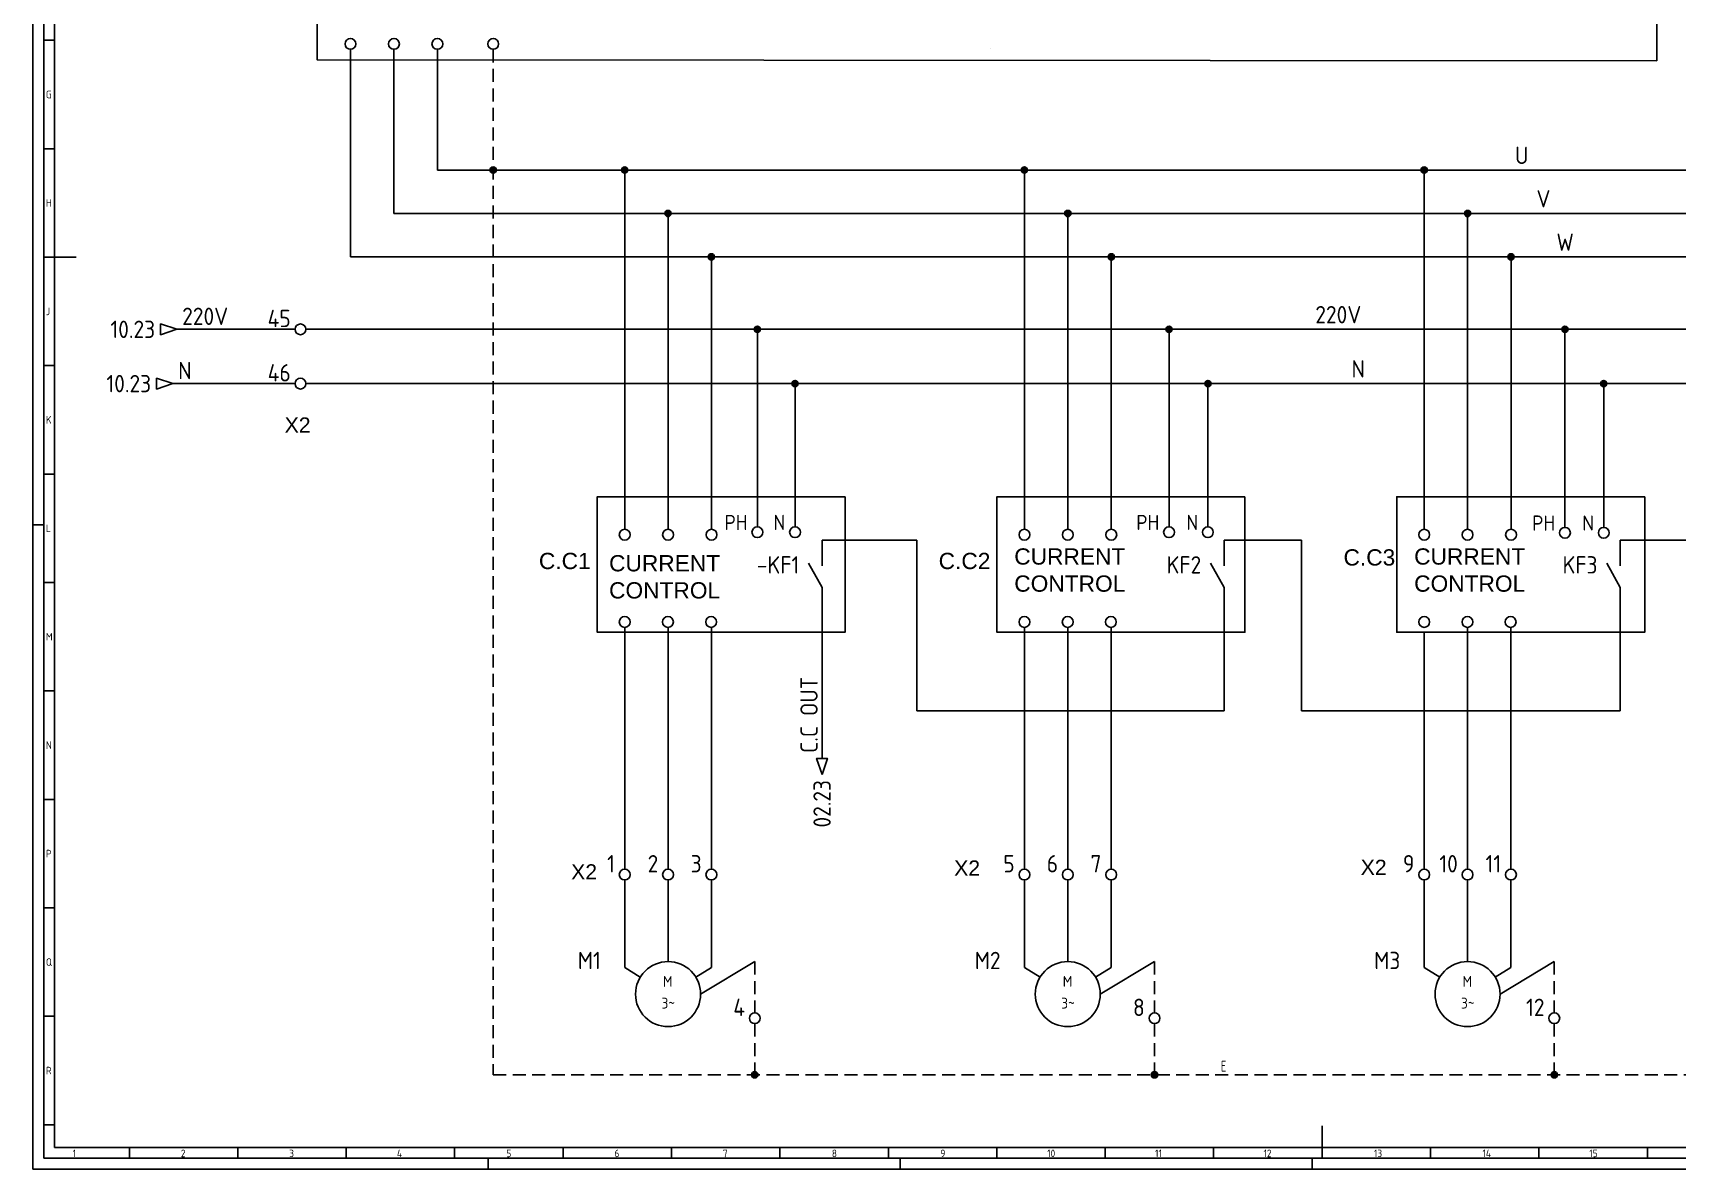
# Model space of a CAD drawing. Header units: millimetres. Extents: x 0 to 1189, y 5 to 846.
# Drawn here: x 0 to 758, y 5 to 529 of the extents above; entities that cross this region are included whole.
import ezdxf
from ezdxf.enums import TextEntityAlignment as Align

# ---------------------------------------------------------------- set-up
doc = ezdxf.new("R2010")
doc.units = ezdxf.units.MM
doc.header["$LTSCALE"] = 12
doc.linetypes.add('DASHED', pattern=[0.75, 0.5, -0.25])
for name, color, linetype in [('035', 5, 'Continuous'), ('07', 7, 'Continuous'), ('MISC', 2, 'Continuous'), ('RED_2.5mm^2', 1, 'Continuous'), ('SYMS', 7, 'Continuous'), ('TAGS', 51, 'Continuous'), ('WIREFIXED', 130, 'Continuous'), ('WIRENO', 70, 'Continuous'), ('WIREREF', 61, 'Continuous'), ('WIREREF_DEST', 61, 'Continuous'), ('XREF', 7, 'Continuous')]:
    doc.layers.add(name, color=color, linetype=linetype)
doc.styles.add('ISO Proportional', font='isocp.shx')
doc.styles.add('WD_IEC', font='isocp2.shx', dxfattribs={"width": 0.9, "height": 4})

# ---------------------------------------------------------------- blocks, each defined once
blk = doc.blocks.new('IEC_border_a0')
at = {"layer": '035', "color": 0}
for p, q in [((0, 841), (0, 0)), ((10, 520.5), (5, 520.5)), ((10, 470.5), (5.02, 470.5)), ((10, 420.5), (5.02, 420.5)), ((10, 370.5), (5.02, 370.5)), ((10, 320.5), (5.02, 320.5)), ((0, 297), (5, 297)), ((10.02, 270.46), (5.03, 270.46)), ((10.02, 220.46), (5.03, 220.46)), ((10.02, 170.46), (5.03, 170.46)), ((10.02, 120.46), (5.03, 120.46)), ((10.02, 70.46), (5.03, 70.46)), ((10.03, 20.42), (5.05, 20.42)), ((44.5, 10), (44.5, 5)), ((94.5, 10), (94.5, 5)), ((144.5, 10), (144.5, 5)), ((194.5, 10), (194.5, 5)), ((244.5, 10), (244.5, 5)), ((294.5, 10), (294.5, 5)), ((344.5, 10), (344.5, 5)), ((394.5, 10), (394.5, 5)), ((444.5, 10), (444.5, 5)), ((494.5, 10), (494.5, 5)), ((544.5, 10), (544.5, 5)), ((594.5, 10), (594.5, 5)), ((644.5, 10), (644.5, 5)), ((694.5, 10), (694.5, 5)), ((744.5, 10), (744.5, 5)), ((744.5, 10), (744.5, 5)), ((0, 0), (1189, 0)), ((210, 0), (210, 5)), ((400, 0), (400, 5)), ((590, 0), (590, 5))]:
    blk.add_line(p, q, dxfattribs=at)
blk.add_lwpolyline([(10, 10), (1179, 10), (1179, 831), (10, 831)], close=True, dxfattribs=at)
at = {"layer": '07', "color": 0}
for p, q in [((10, 420.5), (20, 420.5)), ((594.5, 20), (594.5, 10))]:
    blk.add_line(p, q, dxfattribs=at)
blk.add_lwpolyline([(5, 5), (1184, 5), (1184, 836), (5, 836)], close=True, dxfattribs=at)
at = {"layer": '035', "color": 0, "style": 'ISO Proportional'}
for s, p in [('G', (6.02, 493.75)), ('H', (6.02, 443.75)), ('J', (6.02, 393.75)), ('K', (6.02, 343.75)), ('L', (6.03, 293.72)), ('M', (6.03, 243.72)), ('N', (6.03, 193.72)), ('P', (6.03, 143.72)), ('Q', (6.03, 93.72)), ('R', (6.05, 43.68)), ('1', (18.31, 5.5)), ('2', (68.23, 5.5)), ('3', (118.18, 5.5)), ('4', (167.88, 5.5)), ('5', (218.34, 5.5)), ('6', (268.19, 5.5)), ('7', (318.17, 5.5)), ('8', (368.42, 5.5)), ('9', (418.46, 5.5)), ('10', (467.72, 5.5)), ('11', (517.49, 5.5)), ('12', (567.49, 5.5)), ('13', (618.42, 5.5)), ('14', (668.46, 5.5)), ('15', (717.72, 5.5))]:
    blk.add_text(s, height=3.5, dxfattribs=at).set_placement(p)
blk = doc.blocks.new('VT0_02')
blk.add_circle((0, 0), 1.25)
at = {"style": 'WD_IEC'}
blk.add_attdef('TAG1', text='', height=2.5, dxfattribs=at).set_placement((-0.5, 1.75), align=Align.RIGHT)
at = {"style": 'WD_IEC', "flags": 1}
for tag, p in [('X4TERM01', (-1.25, 0)), ('X2TERM01', (0, 1.25)), ('X1TERM01', (1.25, 0)), ('X8TERM01', (0, -1.25))]:
    blk.add_attdef(tag, p, '', height=0.32, dxfattribs=at)
blk = doc.blocks.new('VMO14')
blk.add_line((20, 7.5), (7.5, 0))
blk.add_circle((0, 0), 7.5)
at = {"style": 'WD_IEC'}
for tag, p in [('INST', (-15.5, 12.75)), ('LOC', (-15.5, 9.25)), ('TAG1', (-15.5, 5.75)), ('DESC1', (-15.5, 1.5)), ('DESC2', (-15.5, -2)), ('DESC3', (-15.5, -5.5)), ('RATING1', (-15.5, -9)), ('RATING2', (-15.5, -12.5)), ('RATING3', (-15.5, -16))]:
    blk.add_attdef(tag, text='', height=2.5, dxfattribs=at).set_placement(p, align=Align.RIGHT)
blk.add_attdef('TERM02', (-0.81, 7.4), '', height=2, rotation=90, dxfattribs=at)
at = {"style": 'WD_IEC', "flags": 1}
for tag, p, height in [('X2TERM02', (0, 7.5), 0.32), ('X2TERM04', (20, 7.5), 0.32), ('MFG', (22.75, 9), 1.5), ('CAT', (22.75, 6.5), 1.5), ('X0TERM01', (-6.4, 3.9), 0.32), ('X0TERM03', (6.4, 3.9), 0.32), ('X4LINK', (-7.5, 0), 0.32), ('X1LINK', (7.5, 0), 0.32), ('ASSYCODE', (1, -9), 1), ('FAMILY', (1, -10.5), 1), ('CATDESC', (1, -12), 1)]:
    blk.add_attdef(tag, p, '', height=height, dxfattribs=at)
at = {"style": 'WD_IEC'}
for tag, p in [('TERM04', (19, 10)), ('TERM01', (-7.47, 4.61)), ('TERM03', (9.66, 4.61))]:
    blk.add_attdef(tag, text='', height=2, rotation=90, dxfattribs=at).set_placement(p, align=Align.RIGHT)
for tag, p in [('M', (-0.06, 1.67)), ('3~', (0.05, -3.33))]:
    blk.add_attdef(tag, text='', height=2.5, dxfattribs=at).set_placement(p, align=Align.CENTER)
at = {"lineweight": 15, "style": 'WD_IEC'}
blk.add_attdef('XREF', text='', height=2.5, dxfattribs=at).set_placement((-15.5, -19.5), align=Align.RIGHT)
blk = doc.blocks.new('WDDOT')
for radius in [0.72, 0.449, 0.223]:
    blk.add_circle((0, 0), radius)
blk = doc.blocks.new('WD_WNH')
at = {"linetype": 'Continuous', "style": 'WD_IEC', "width": 0.8}
blk.add_attdef('WIRENO', text='', height=2.5, dxfattribs=at).set_placement((0, 0.75), align=Align.CENTER)
at = {"style": 'WD_IEC', "flags": 1}
for tag, p in [('W08USER', (0, 0.375)), ('W04USER', (0, 0.875)), ('W05USER', (0, 0.75)), ('W09USER', (0, 0.25)), ('W03USER', (0, 1)), ('W06USER', (0, 0.625)), ('W07USER', (0, 0.5)), ('W02USER', (0, 1.125)), ('W01USER', (0, 1.25)), ('W10USER', (0, 0.125))]:
    blk.add_attdef(tag, text='', height=0.08, dxfattribs=at).set_placement(p, align=Align.CENTER)
blk = doc.blocks.new('HA1S4')
blk.add_lwpolyline([(0, -3.75), (-1.25, 0), (1.25, 0)], close=True)
at = {"style": 'WD_IEC', "flags": 8}
blk.add_attdef('WIRENO', (-1, 1.25), '', height=2.5, rotation=90, dxfattribs=at)
at = {"style": 'WD_IEC'}
blk.add_attdef('DESC1', text='', height=2.5, rotation=90, dxfattribs=at).set_placement((1, 1.25), align=Align.TOP_LEFT)
at = {"style": 'WD_IEC', "flags": 1}
blk.add_attdef('X2TERM01', (0, 0), '', height=0.32, dxfattribs=at)
blk.add_attdef('SIGCODE', text='', height=1, dxfattribs=at).set_placement((-2.5, -3.2), align=Align.RIGHT)
at = {"style": 'WD_IEC'}
blk.add_attdef('XREF', text='', height=2.5, rotation=90, dxfattribs=at).set_placement((0, -5), align=Align.MIDDLE_RIGHT)
blk = doc.blocks.new('VT0002')
blk.add_circle((0, 0), 1.25)
at = {"style": 'WD_IEC', "flags": 1}
for tag, p, height in [('ASSYCODE', (2.75, 10.75), 1), ('CATDESC', (2.75, 9.25), 1), ('MFG', (2.75, 7.25), 1.5), ('CAT', (2.75, 4.75), 1.5), ('X4PIN01', (-1.25, 1), 0.25), ('X4TERM01', (-1.25, 0), 0.25), ('X4TERMDESC01', (-1.25, 0.5), 0.4), ('STRIPSEQ', (0, 0), 0.025), ('X2PIN01', (0, 2.25), 0.25), ('X2TERM01', (0, 1.25), 0.25), ('X8PIN01', (0, -0.25), 0.25), ('X2TERMDESC01', (0, 1.75), 0.4), ('X1PIN01', (1.25, 1), 0.25), ('X1TERM01', (1.25, 0), 0.25), ('X1TERMDESC01', (1.25, 0.5), 0.4), ('LINKTERM', (0, -0.04), 0.025), ('X8TERM01', (0, -1.25), 0.25), ('X8TERMDESC01', (0, -0.75), 0.4)]:
    blk.add_attdef(tag, p, '', height=height, dxfattribs=at)
at = {"style": 'WD_IEC'}
for tag, p in [('INST', (-2.25, 6.5)), ('LOC', (-2.25, 3.5)), ('DESC1', (-2.25, -6.25)), ('DESC2', (-2.25, -9.25)), ('DESC3', (-2.25, -12.25))]:
    blk.add_attdef(tag, text='', height=2.5, dxfattribs=at).set_placement(p, align=Align.RIGHT)
at = {"style": 'WD_IEC', "flags": 8}
for tag, height, p in [('TAGSTRIP', 2.5, (-2.25, 0.5)), ('TERM01', 2, (-2.25, -3.25))]:
    blk.add_attdef(tag, text='', height=height, dxfattribs=at).set_placement(p, align=Align.RIGHT)
blk = doc.blocks.new('VCR21')
for p, q in [((0, 7.5), (0, 2.5)), ((0, -2.5), (-3.12, 3.12)), ((0, -2.5), (0, -7.5))]:
    blk.add_line(p, q)
at = {"style": 'WD_IEC'}
for tag, p in [('INST', (-5.25, 6.75)), ('LOC', (-5.25, 3.75)), ('TAG2', (-5.25, 0.75)), ('XREF', (-5.25, -3.75)), ('DESC2', (-5.25, -9.75)), ('DESC1', (-5.25, -6.75)), ('DESC3', (-5.25, -12.75))]:
    blk.add_attdef(tag, text='', height=2.5, dxfattribs=at).set_placement(p, align=Align.RIGHT)
at = {"style": 'WD_IEC', "flags": 1}
for tag, p, height in [('X2TERM01', (0, 7.5), 0.32), ('X4LINK', (-2.75, 0), 0.32), ('X1LINK', (-0.5, 0), 0.32), ('CONTACT', (4, -3.5), 1), ('COMMON', (5.25, -4.75), 1), ('X8TERM02', (0, -7.5), 0.32), ('FAMILY', (4, -5), 1)]:
    blk.add_attdef(tag, p, '', height=height, dxfattribs=at)
at = {"style": 'WD_IEC'}
blk.add_attdef('TERM01', text='', height=2, rotation=90, dxfattribs=at).set_placement((-1, 7.5), align=Align.RIGHT)
blk.add_attdef('TERM02', (-1, -7.5), '', height=2, rotation=90, dxfattribs=at)
blk = doc.blocks.new('HA1D3')
blk.add_lwpolyline([(0, 0), (-3.75, -1.25), (-3.75, 1.25)], close=True)
at = {"style": 'WD_IEC'}
blk.add_attdef('XREF', text='', height=2.5, dxfattribs=at).set_placement((-5, 0), align=Align.MIDDLE_RIGHT)
at = {"style": 'WD_IEC', "flags": 1}
blk.add_attdef('SIGCODE', text='', height=1, dxfattribs=at).set_placement((-2.5, 1.8), align=Align.RIGHT)
at = {"style": 'WD_IEC'}
for tag, p, height, flags in [('X1TERM01', (0, 0), 0.32, 1), ('WIRENO', (1.25, 1), 2.5, 8)]:
    blk.add_attdef(tag, p, '', height=height, dxfattribs=dict(at, flags=flags))
blk.add_attdef('DESC1', text='', height=2.5, dxfattribs=at).set_placement((1.25, -1), align=Align.TOP_LEFT)
blk = doc.blocks.new('HT0002')
blk.add_circle((0, 0), 1.25)
at = {"style": 'WD_IEC', "flags": 1}
for tag, p, height in [('ASSYCODE', (2.75, 10.75), 1), ('CATDESC', (2.75, 9.25), 1), ('MFG', (2.75, 7.25), 1.5), ('CAT', (2.75, 4.75), 1.5), ('X4PIN01', (-1.25, 1), 0.25), ('X4TERM01', (-1.25, 0), 0.25), ('X4TERMDESC01', (-1.25, 0.5), 0.4), ('STRIPSEQ', (0, 0), 0.025), ('X2PIN01', (0, 2.25), 0.25), ('X2TERM01', (0, 1.25), 0.25), ('X8PIN01', (0, -0.25), 0.25), ('X2TERMDESC01', (0, 1.75), 0.4), ('X1PIN01', (1.25, 1), 0.25), ('X1TERM01', (1.25, 0), 0.25), ('X1TERMDESC01', (1.25, 0.5), 0.4), ('LINKTERM', (0, -0.04), 0.025), ('X8TERM01', (0, -1.25), 0.25), ('X8TERMDESC01', (0, -0.75), 0.4)]:
    blk.add_attdef(tag, p, '', height=height, dxfattribs=at)
at = {"style": 'WD_IEC'}
for tag, p in [('INST', (-2.25, 6.5)), ('LOC', (-2.25, 3.5)), ('DESC1', (-2.25, -6.25)), ('DESC2', (-2.25, -9.25)), ('DESC3', (-2.25, -12.25))]:
    blk.add_attdef(tag, text='', height=2.5, dxfattribs=at).set_placement(p, align=Align.RIGHT)
at = {"style": 'WD_IEC', "flags": 8}
for tag, height, p in [('TAGSTRIP', 2.5, (-2.25, 0.5)), ('TERM01', 2, (-2.25, -3.25))]:
    blk.add_attdef(tag, text='', height=height, dxfattribs=at).set_placement(p, align=Align.RIGHT)

msp = doc.modelspace()

# ---------------------------------------------------------------- linework, layer by layer
at = {"color": 0}
msp.add_lwpolyline([(131.06, 626.83), (748.84, 626.43), (748.84, 516.04), (131.06, 516.45)], close=True, dxfattribs=at)
for points in [[(374.57, 314.99), (260.23, 314.99), (260.23, 252.49), (374.57, 252.49)], [(558.91, 314.99), (444.57, 314.99), (444.57, 252.49), (558.91, 252.49)], [(743.26, 314.99), (628.91, 314.99), (628.91, 252.49), (743.26, 252.49)]]:
    msp.add_lwpolyline(points, close=True)
at = {"layer": 'RED_2.5mm^2'}
for p, q in [((146.46, 521.27), (146.46, 425.59)), ((166.51, 521.27), (166.51, 445.59)), ((186.51, 521.27), (186.51, 465.59)), ((186.51, 465.59), (207.29, 465.59)), ((207.29, 465.59), (212.26, 465.59)), ((297.75, 465.59), (212.26, 465.59)), ((272.9, 465.59), (272.9, 299.96)), ((297.75, 465.59), (1075.19, 465.59)), ((457.24, 299.96), (457.24, 465.59)), ((641.58, 299.96), (641.58, 465.59)), ((166.51, 445.59), (187.29, 445.59)), ((187.29, 445.59), (207.93, 445.59)), ((317.75, 445.59), (207.93, 445.59)), ((292.9, 445.59), (292.9, 299.96)), ((317.75, 445.59), (1075.19, 445.59)), ((477.24, 299.96), (477.24, 445.59)), ((661.58, 299.96), (661.58, 445.59)), ((146.46, 425.59), (187.88, 425.59)), ((337.75, 425.59), (187.88, 425.59)), ((312.9, 425.59), (312.9, 299.96)), ((337.75, 425.59), (1075.19, 425.59)), ((497.29, 299.96), (497.29, 425.59)), ((681.63, 299.96), (681.63, 425.59)), ((66.36, 392.16), (120.89, 392.16)), ((125.89, 392.16), (1077.88, 392.16)), ((334.09, 301.12), (334.09, 392.16)), ((523.94, 301.12), (523.94, 392.16)), ((706.5, 300.83), (706.5, 392.16)), ((64.51, 367.13), (120.89, 367.13)), ((125.89, 367.13), (1096.23, 367.13)), ((351.45, 301.12), (351.45, 367.13)), ((541.84, 301.12), (541.84, 367.13)), ((724.4, 300.83), (724.4, 367.13)), ((363.92, 294.95), (363.92, 293.05)), ((407.64, 294.95), (363.92, 294.95)), ((407.64, 294.95), (407.64, 216.26)), ((549.29, 294.95), (549.29, 293.05)), ((585.02, 294.95), (549.29, 294.95)), ((585.02, 294.95), (585.02, 216.26)), ((732.02, 294.95), (732.02, 293.05)), ((770.14, 294.95), (732.02, 294.95)), ((363.92, 263.05), (363.92, 194.34)), ((549.29, 263.05), (549.29, 216.26)), ((732.02, 263.05), (732.02, 216.26)), ((272.9, 254.72), (272.9, 143.25)), ((292.9, 254.72), (292.9, 143.25)), ((312.9, 254.72), (312.9, 143.25)), ((457.24, 254.72), (457.24, 143.25)), ((477.24, 254.72), (477.24, 143.25)), ((497.24, 254.72), (497.24, 143.25)), ((641.58, 252.49), (641.58, 143.25)), ((661.58, 254.72), (661.58, 143.25)), ((681.58, 254.72), (681.58, 143.25)), ((407.64, 216.26), (549.29, 216.26)), ((585.02, 216.26), (732.02, 216.26)), ((272.9, 138.25), (272.9, 97.83)), ((292.9, 138.25), (292.9, 100.64)), ((312.9, 138.25), (312.9, 97.83)), ((457.24, 138.25), (457.24, 97.83)), ((477.24, 138.25), (477.24, 100.64)), ((497.24, 138.25), (497.24, 97.83)), ((641.58, 138.25), (641.58, 97.83)), ((661.58, 138.25), (661.58, 100.64)), ((681.58, 138.25), (681.58, 97.83)), ((272.9, 97.83), (280.09, 93.44)), ((312.9, 97.83), (305.71, 93.44)), ((457.24, 97.83), (464.43, 93.44)), ((497.24, 97.83), (490.05, 93.44)), ((641.58, 97.83), (648.78, 93.44)), ((681.58, 97.83), (674.39, 93.44))]:
    msp.add_line(p, q, dxfattribs=at)
at = {"layer": 'RED_2.5mm^2', "color": 2, "linetype": 'DASHED'}
for p, q in [((212.26, 521.27), (212.26, 48.4)), ((212.26, 48.4), (885.93, 48.4))]:
    msp.add_line(p, q, dxfattribs=at)
at = {"layer": 'RED_2.5mm^2', "color": 0}
msp.add_line((441.46, 521.44), (441.46, 521.44), dxfattribs=at)
at = {"layer": 'RED_2.5mm^2', "linetype": 'DASHED'}
for p, q in [((332.9, 100.64), (332.9, 77.02)), ((517.24, 100.64), (517.24, 77.02)), ((701.58, 100.64), (701.58, 77.02)), ((332.9, 72.02), (332.9, 48.4)), ((517.24, 72.02), (517.24, 48.4)), ((701.58, 72.02), (701.58, 48.4))]:
    msp.add_line(p, q, dxfattribs=at)

# ---------------------------------------------------------------- block references
msp.add_blockref('IEC_border_a0', (0, 4.94))
at = {"layer": 'SYMS', "color": 0, "xscale": 2, "yscale": 2, "zscale": 2}
for p in [(146.46, 523.77), (166.51, 523.77), (186.51, 523.77), (212.26, 523.77), (272.9, 297.46), (292.9, 297.46), (312.94, 297.46), (457.24, 297.46), (477.24, 297.46), (497.29, 297.46), (641.58, 297.46), (661.58, 297.46), (681.63, 297.46), (272.9, 257.22), (292.86, 257.22), (312.77, 257.22), (457.24, 257.22), (477.2, 257.22), (497.12, 257.22), (641.58, 257.22), (661.54, 257.22), (681.46, 257.22)]:
    msp.add_blockref('VT0_02', p, dxfattribs=at)
at = {"layer": 'SYMS', "xscale": 2, "yscale": 2, "zscale": 2}
for p in [(212.26, 465.59), (272.9, 465.59), (457.24, 465.59), (641.58, 465.59), (292.9, 445.59), (477.24, 445.59), (661.58, 445.59), (312.9, 425.59), (497.29, 425.59), (681.63, 425.59), (334.09, 392.16), (523.94, 392.16), (706.5, 392.16), (351.45, 367.13), (541.84, 367.13), (724.4, 367.13)]:
    msp.add_blockref('WDDOT', p, dxfattribs=at)
at = {"layer": 'SYMS'}
ref = msp.add_blockref('HA1D3', (66.36, 392.16), dxfattribs=dict(at, xscale=2, yscale=2, zscale=2))
ref.add_attrib('XREF', '10.23', dxfattribs={"layer": 'XREF', "height": 8, "style": 'WD_IEC'}).set_placement((56.36, 392.16), align=Align.MIDDLE_RIGHT)
ref.add_attrib('WIRENO', '220V', (68.86, 394.16), dxfattribs={"layer": 'WIREREF_DEST', "height": 8, "style": 'WD_IEC', "flags": 8})
ref = msp.add_blockref('HT0002', (123.39, 392.16), dxfattribs=dict(at, xscale=2, yscale=2, zscale=2))
ref.add_attrib('TAGSTRIP', '45', dxfattribs={"layer": 'TAGS', "height": 8, "style": 'WD_IEC', "flags": 8}).set_placement((118.89, 393.16), align=Align.RIGHT)
ref = msp.add_blockref('HA1D3', (64.51, 367.13), dxfattribs=dict(at, xscale=2, yscale=2, zscale=2))
ref.add_attrib('XREF', '10.23', dxfattribs={"layer": 'XREF', "height": 8, "style": 'WD_IEC'}).set_placement((54.51, 367.13), align=Align.MIDDLE_RIGHT)
ref.add_attrib('WIRENO', 'N', (67.01, 369.13), dxfattribs={"layer": 'WIREREF_DEST', "height": 8, "style": 'WD_IEC', "flags": 8})
ref = msp.add_blockref('HT0002', (123.39, 367.13), dxfattribs=dict(at, xscale=2, yscale=2, zscale=2))
ref.add_attrib('TAGSTRIP', '46', dxfattribs={"layer": 'TAGS', "height": 8, "style": 'WD_IEC', "flags": 8}).set_placement((118.89, 368.13), align=Align.RIGHT)
ref = msp.add_blockref('VT0002', (334.09, 298.62), dxfattribs=dict(at, xscale=2, yscale=2, zscale=2))
ref.add_attrib('TAGSTRIP', 'PH', dxfattribs={"layer": 'TAGS', "height": 7, "style": 'WD_IEC', "flags": 8}).set_placement((329.59, 299.62), align=Align.RIGHT)
ref = msp.add_blockref('VT0002', (351.45, 298.62), dxfattribs=dict(at, xscale=2, yscale=2, zscale=2))
ref.add_attrib('TAGSTRIP', 'N', dxfattribs={"layer": 'TAGS', "height": 7, "style": 'WD_IEC', "flags": 8}).set_placement((346.95, 299.62), align=Align.RIGHT)
ref = msp.add_blockref('VT0002', (523.94, 298.62), dxfattribs=dict(at, xscale=2, yscale=2, zscale=2))
ref.add_attrib('TAGSTRIP', 'PH', dxfattribs={"layer": 'TAGS', "height": 7, "style": 'WD_IEC', "flags": 8}).set_placement((519.44, 299.62), align=Align.RIGHT)
ref = msp.add_blockref('VT0002', (541.84, 298.62), dxfattribs=dict(at, xscale=2, yscale=2, zscale=2))
ref.add_attrib('TAGSTRIP', 'N', dxfattribs={"layer": 'TAGS', "height": 7, "style": 'WD_IEC', "flags": 8}).set_placement((537.34, 299.62), align=Align.RIGHT)
ref = msp.add_blockref('VT0002', (706.5, 298.33), dxfattribs=dict(at, xscale=2, yscale=2, zscale=2))
ref.add_attrib('TAGSTRIP', 'PH', dxfattribs={"layer": 'TAGS', "height": 7, "style": 'WD_IEC', "flags": 8}).set_placement((702, 299.33), align=Align.RIGHT)
ref = msp.add_blockref('VT0002', (724.4, 298.33), dxfattribs=dict(at, xscale=2, yscale=2, zscale=2))
ref.add_attrib('TAGSTRIP', 'N', dxfattribs={"layer": 'TAGS', "height": 7, "style": 'WD_IEC', "flags": 8}).set_placement((719.9, 299.33), align=Align.RIGHT)
ref = msp.add_blockref('VCR21', (363.92, 278.05), dxfattribs=dict(at, xscale=2, yscale=2, zscale=2))
ref.add_attrib('TAG2', '-KF1', dxfattribs={"layer": 'TAGS', "height": 8, "style": 'WD_IEC'}).set_placement((353.42, 279.55), align=Align.RIGHT)
ref = msp.add_blockref('VCR21', (549.29, 278.05), dxfattribs=dict(at, xscale=2, yscale=2, zscale=2))
ref.add_attrib('TAG2', 'KF2', dxfattribs={"layer": 'TAGS', "height": 8, "style": 'WD_IEC'}).set_placement((538.79, 279.55), align=Align.RIGHT)
ref = msp.add_blockref('VCR21', (732.02, 278.05), dxfattribs=dict(at, xscale=2, yscale=2, zscale=2))
ref.add_attrib('TAG2', 'KF3', dxfattribs={"layer": 'TAGS', "height": 8, "style": 'WD_IEC'}).set_placement((721.52, 279.55), align=Align.RIGHT)
ref = msp.add_blockref('HA1S4', (363.92, 194.34), dxfattribs=dict(at, xscale=2, yscale=2, zscale=2))
ref.add_attrib('XREF', '02.23', dxfattribs={"layer": 'XREF', "height": 8, "rotation": 90, "style": 'WD_IEC'}).set_placement((363.92, 184.34), align=Align.MIDDLE_RIGHT)
ref.add_attrib('WIRENO', 'C.C OUT', (361.92, 196.84), dxfattribs={"layer": 'WIREREF', "height": 8, "rotation": 90, "style": 'WD_IEC', "flags": 8})
ref = msp.add_blockref('VT0002', (272.9, 140.75), dxfattribs=dict(at, xscale=2, yscale=2, zscale=2))
ref.add_attrib('TAGSTRIP', '1', dxfattribs={"layer": 'TAGS', "height": 8, "style": 'WD_IEC', "flags": 8}).set_placement((268.4, 141.75), align=Align.RIGHT)
ref = msp.add_blockref('VT0002', (292.9, 140.75), dxfattribs=dict(at, xscale=2, yscale=2, zscale=2))
ref.add_attrib('TAGSTRIP', '2', dxfattribs={"layer": 'TAGS', "height": 8, "style": 'WD_IEC', "flags": 8}).set_placement((288.4, 141.75), align=Align.RIGHT)
ref = msp.add_blockref('VT0002', (312.9, 140.75), dxfattribs=dict(at, xscale=2, yscale=2, zscale=2))
ref.add_attrib('TAGSTRIP', '3', dxfattribs={"layer": 'TAGS', "height": 8, "style": 'WD_IEC', "flags": 8}).set_placement((308.4, 141.75), align=Align.RIGHT)
ref = msp.add_blockref('VT0002', (457.24, 140.75), dxfattribs=dict(at, xscale=2, yscale=2, zscale=2))
ref.add_attrib('TAGSTRIP', '5', dxfattribs={"layer": 'TAGS', "height": 8, "style": 'WD_IEC', "flags": 8}).set_placement((452.74, 141.75), align=Align.RIGHT)
ref = msp.add_blockref('VT0002', (477.24, 140.75), dxfattribs=dict(at, xscale=2, yscale=2, zscale=2))
ref.add_attrib('TAGSTRIP', '6', dxfattribs={"layer": 'TAGS', "height": 8, "style": 'WD_IEC', "flags": 8}).set_placement((472.74, 141.75), align=Align.RIGHT)
ref = msp.add_blockref('VT0002', (497.24, 140.75), dxfattribs=dict(at, xscale=2, yscale=2, zscale=2))
ref.add_attrib('TAGSTRIP', '7', dxfattribs={"layer": 'TAGS', "height": 8, "style": 'WD_IEC', "flags": 8}).set_placement((492.74, 141.75), align=Align.RIGHT)
ref = msp.add_blockref('VT0002', (641.58, 140.75), dxfattribs=dict(at, xscale=2, yscale=2, zscale=2))
ref.add_attrib('TAGSTRIP', '9', dxfattribs={"layer": 'TAGS', "height": 8, "style": 'WD_IEC', "flags": 8}).set_placement((637.08, 141.75), align=Align.RIGHT)
ref = msp.add_blockref('VT0002', (661.58, 140.75), dxfattribs=dict(at, xscale=2, yscale=2, zscale=2))
ref.add_attrib('TAGSTRIP', '10', dxfattribs={"layer": 'TAGS', "height": 8, "style": 'WD_IEC', "flags": 8}).set_placement((657.08, 141.75), align=Align.RIGHT)
ref = msp.add_blockref('VT0002', (681.58, 140.75), dxfattribs=dict(at, xscale=2, yscale=2, zscale=2))
ref.add_attrib('TAGSTRIP', '11', dxfattribs={"layer": 'TAGS', "height": 8, "style": 'WD_IEC', "flags": 8}).set_placement((677.08, 141.75), align=Align.RIGHT)
ref = msp.add_blockref('VMO14', (292.9, 85.64), dxfattribs=dict(at, xscale=2, yscale=2, zscale=2))
ref.add_attrib('M', 'M', dxfattribs={"layer": 'MISC', "height": 5, "style": 'WD_IEC'}).set_placement((292.78, 88.97), align=Align.CENTER)
ref.add_attrib('3~', '3~', dxfattribs={"layer": 'MISC', "height": 5, "style": 'WD_IEC'}).set_placement((292.99, 78.97), align=Align.CENTER)
ref.add_attrib('TAG1', 'M1', dxfattribs={"layer": 'TAGS', "height": 8, "style": 'WD_IEC'}).set_placement((261.9, 97.14), align=Align.RIGHT)
ref = msp.add_blockref('VMO14', (477.24, 85.64), dxfattribs=dict(at, xscale=2, yscale=2, zscale=2))
ref.add_attrib('M', 'M', dxfattribs={"layer": 'MISC', "height": 5, "style": 'WD_IEC'}).set_placement((477.12, 88.97), align=Align.CENTER)
ref.add_attrib('3~', '3~', dxfattribs={"layer": 'MISC', "height": 5, "style": 'WD_IEC'}).set_placement((477.33, 78.97), align=Align.CENTER)
ref.add_attrib('TAG1', 'M2', dxfattribs={"layer": 'TAGS', "height": 8, "style": 'WD_IEC'}).set_placement((446.24, 97.14), align=Align.RIGHT)
ref = msp.add_blockref('VMO14', (661.58, 85.64), dxfattribs=dict(at, xscale=2, yscale=2, zscale=2))
ref.add_attrib('M', 'M', dxfattribs={"layer": 'MISC', "height": 5, "style": 'WD_IEC'}).set_placement((661.46, 88.97), align=Align.CENTER)
ref.add_attrib('3~', '3~', dxfattribs={"layer": 'MISC', "height": 5, "style": 'WD_IEC'}).set_placement((661.67, 78.97), align=Align.CENTER)
ref.add_attrib('TAG1', 'M3', dxfattribs={"layer": 'TAGS', "height": 8, "style": 'WD_IEC'}).set_placement((630.58, 97.14), align=Align.RIGHT)
ref = msp.add_blockref('VT0002', (332.9, 74.52), dxfattribs=dict(at, xscale=2, yscale=2, zscale=2))
ref.add_attrib('TAGSTRIP', '4', dxfattribs={"layer": 'TAGS', "height": 8, "style": 'WD_IEC', "flags": 8}).set_placement((328.4, 75.52), align=Align.RIGHT)
ref = msp.add_blockref('VT0002', (517.24, 74.52), dxfattribs=dict(at, xscale=2, yscale=2, zscale=2))
ref.add_attrib('TAGSTRIP', '8', dxfattribs={"layer": 'TAGS', "height": 8, "style": 'WD_IEC', "flags": 8}).set_placement((512.74, 75.52), align=Align.RIGHT)
ref = msp.add_blockref('VT0002', (701.58, 74.52), dxfattribs=dict(at, xscale=2, yscale=2, zscale=2))
ref.add_attrib('TAGSTRIP', '12', dxfattribs={"layer": 'TAGS', "height": 8, "style": 'WD_IEC', "flags": 8}).set_placement((697.08, 75.52), align=Align.RIGHT)
at = {"layer": 'SYMS', "linetype": 'DASHED', "xscale": 2, "yscale": 2, "zscale": 2}
for p in [(332.9, 48.4), (517.24, 48.4), (701.58, 48.4)]:
    msp.add_blockref('WDDOT', p, dxfattribs=at)
at = {"layer": 'WIREFIXED'}
ref = msp.add_blockref('WD_WNH', (686.47, 465.59), dxfattribs=dict(at, xscale=2, yscale=2, zscale=2))
ref.add_attrib('WIRENOF', 'U', dxfattribs={"linetype": 'Continuous', "height": 8, "style": 'WD_IEC'}).set_placement((686.58, 468.36), align=Align.CENTER)
ref = msp.add_blockref('WD_WNH', (696.47, 445.59), dxfattribs=dict(at, xscale=2, yscale=2, zscale=2))
ref.add_attrib('WIRENOF', 'V', dxfattribs={"linetype": 'Continuous', "height": 8, "style": 'WD_IEC'}).set_placement((696.58, 448.36), align=Align.CENTER)
ref = msp.add_blockref('WD_WNH', (706.47, 425.59), dxfattribs=dict(at, xscale=2, yscale=2, zscale=2))
ref.add_attrib('WIRENOF', 'W', dxfattribs={"linetype": 'Continuous', "height": 8, "style": 'WD_IEC'}).set_placement((706.58, 428.36), align=Align.CENTER)
ref = msp.add_blockref('WD_WNH', (549.09, 48.4), dxfattribs=dict(at, xscale=2, yscale=2, zscale=2))
ref.add_attrib('WIRENOF', 'E', dxfattribs={"linetype": 'Continuous', "height": 5, "style": 'WD_IEC', "width": 0.8}).set_placement((549.09, 49.9), align=Align.CENTER)
at = {"layer": 'WIRENO'}
ref = msp.add_blockref('WD_WNH', (601.88, 392.16), dxfattribs=dict(at, xscale=2, yscale=2, zscale=2))
ref.add_attrib('WIRENO', '220V', dxfattribs={"linetype": 'Continuous', "height": 8, "style": 'WD_IEC'}).set_placement((601.99, 394.92), align=Align.CENTER)
ref = msp.add_blockref('WD_WNH', (611.06, 367.13), dxfattribs=dict(at, xscale=2, yscale=2, zscale=2))
ref.add_attrib('WIRENO', 'N', dxfattribs={"linetype": 'Continuous', "height": 8, "style": 'WD_IEC'}).set_placement((611.17, 369.89), align=Align.CENTER)

# ---------------------------------------------------------------- texts
at = {"char_height": 7.5, "attachment_point": 1}
for s, width, insert in [('{\\f@Arial Unicode MS|b0|i0|c0|p34;C.C1}', 19.3625, (233.34, 289.1)), ('{\\f@Arial Unicode MS|b0|i0|c0|p34;CURRENT\\PCONTROL\\P    }', 57.2264, (265.7, 288.06)), ('{\\f@Arial Unicode MS|b0|i0|c0|p34;C.C2}', 19.3625, (417.68, 289.1)), ('{\\f@Arial Unicode MS|b0|i0|c0|p34;CURRENT\\PCONTROL\\P    }', 57.2264, (452.55, 291.17)), ('{\\f@Arial Unicode MS|b0|i0|c0|p34;C.C3}', 19.3625, (604.38, 290.75)), ('{\\f@Arial Unicode MS|b0|i0|c0|p34;CURRENT\\PCONTROL\\P    }', 57.2264, (636.96, 291.17))]:
    msp.add_mtext_dynamic_manual_height_columns(s, width=width, gutter_width=35, heights=[0], dxfattribs=dict(at, insert=insert))
at = {"layer": 'RED_2.5mm^2', "char_height": 7, "attachment_point": 1}
for insert in [(116.1, 351.55), (248.21, 145.49), (424.85, 147.26), (612.31, 147.59)]:
    msp.add_mtext_dynamic_manual_height_columns('{\\fArial|b0|i0|c0|p34;\\C0;X2}', width=22.2414, gutter_width=35, heights=[0], dxfattribs=dict(at, insert=insert))

doc.saveas('drawing.dxf')
